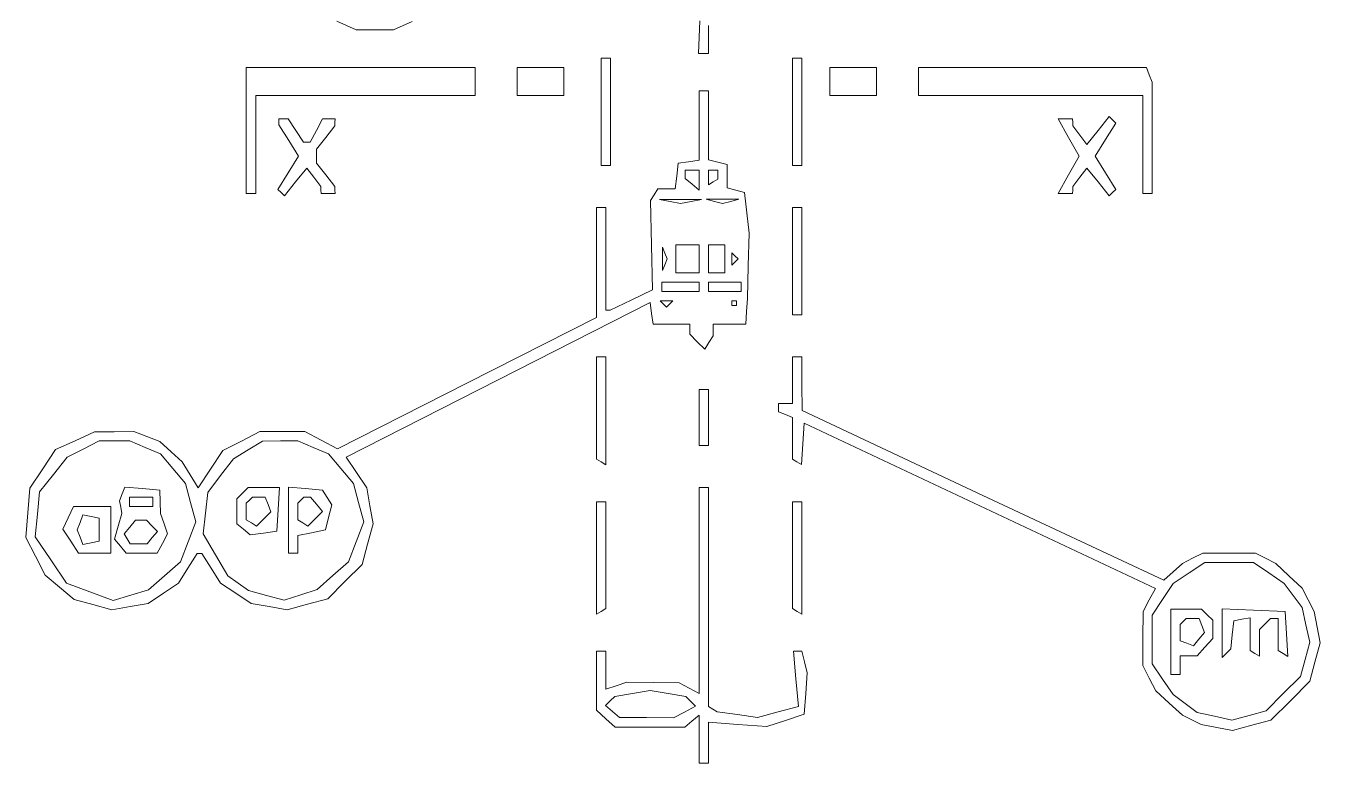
# Paper-space layout 'AN-06-DGE-026' of a CAD drawing. Header units: metres, sheet in millimetres. Extents: x 12 to 193, y 4 to 291.
# Drawn here: x 73.83 to 108.52, y 199.68 to 219.44 of the extents above; entities that cross this region are included whole.
import ezdxf

# ---------------------------------------------------------------- set-up
doc = ezdxf.new("R2010")
doc.units = ezdxf.units.M
doc.layers.add('DGE_CONTORNOS', color=7, linetype='Continuous', lineweight=0)
doc.layers.add('DGE_DATOS', color=7, linetype='Continuous', lineweight=0)

# ---------------------------------------------------------------- blocks, each defined once
blk = doc.blocks.new('LP_REF_DGE_MT_026')
at = {"layer": 'DGE_CONTORNOS'}
for points in [[(82.159, 219.571), (82.676, 219.336), (83.177, 219.336), (83.678, 219.336), (84.183, 219.566)], [(91.896, 219.581), (91.854, 218.705), (91.99, 218.705), (92.125, 218.705), (92.125, 219.456)]]:
    blk.add_lwpolyline(points, dxfattribs=at)
for points in [[(89.247, 217.14), (89.247, 215.701), (89.372, 215.701), (89.497, 215.701), (89.497, 217.14), (89.497, 218.58), (89.372, 218.58), (89.247, 218.58)], [(94.378, 217.14), (94.378, 215.701), (94.503, 215.701), (94.628, 215.701), (94.628, 217.14), (94.628, 218.58), (94.503, 218.58), (94.378, 218.58)], [(79.735, 216.64), (79.735, 214.95), (79.861, 214.95), (79.986, 214.95), (79.986, 216.264), (79.986, 217.578), (82.927, 217.578), (85.868, 217.578), (85.868, 217.954), (85.868, 218.329), (82.802, 218.329), (79.735, 218.329)], [(86.994, 217.954), (86.994, 217.578), (87.62, 217.578), (88.246, 217.578), (88.246, 217.954), (88.246, 218.329), (87.62, 218.329), (86.994, 218.329)], [(95.379, 217.954), (95.379, 217.578), (96.005, 217.578), (96.631, 217.578), (96.631, 217.954), (96.631, 218.329), (96.005, 218.329), (95.379, 218.329)], [(97.757, 217.954), (97.757, 217.578), (100.761, 217.578), (103.764, 217.578), (103.764, 216.264), (103.764, 214.95), (103.889, 214.95), (104.014, 214.95), (104.014, 216.442), (104.014, 217.933), (103.939, 218.131), (103.863, 218.329), (100.81, 218.329), (97.757, 218.329)], [(91.875, 216.774), (91.875, 215.844), (91.593, 215.804), (91.312, 215.764), (91.272, 215.42), (91.233, 215.075), (90.998, 215.075), (90.763, 215.075), (90.666, 214.919), (90.57, 214.763), (90.595, 213.567), (90.621, 212.371), (90.056, 212.096), (89.49, 211.821), (89.431, 211.821), (89.372, 211.821), (89.372, 213.198), (89.372, 214.575), (89.247, 214.575), (89.122, 214.575), (89.122, 213.103), (89.122, 211.631), (85.649, 209.869), (82.176, 208.107), (81.738, 208.337), (81.3, 208.567), (80.7, 208.567), (80.101, 208.567), (79.605, 208.315), (79.11, 208.062), (78.778, 207.561), (78.447, 207.06), (78.232, 207.407), (78.017, 207.754), (77.718, 208.027), (77.42, 208.3), (77.068, 208.434), (76.716, 208.567), (76.192, 208.565), (75.668, 208.562), (75.144, 208.324), (74.621, 208.086), (74.278, 207.569), (73.935, 207.051), (73.881, 206.392), (73.826, 205.733), (74.084, 205.226), (74.343, 204.719), (74.73, 204.394), (75.116, 204.069), (75.625, 203.931), (76.134, 203.794), (76.618, 203.876), (77.101, 203.958), (77.511, 204.234), (77.921, 204.509), (78.171, 204.907), (78.421, 205.304), (78.484, 205.304), (78.546, 205.304), (78.797, 204.907), (79.047, 204.509), (79.457, 204.234), (79.866, 203.958), (80.35, 203.876), (80.834, 203.794), (81.375, 203.94), (81.916, 204.086), (82.378, 204.548), (82.84, 205.01), (82.986, 205.551), (83.132, 206.093), (83.05, 206.576), (82.968, 207.06), (82.69, 207.469), (82.413, 207.879), (86.487, 209.954), (90.561, 212.029), (90.6, 211.737), (90.64, 211.446), (91.132, 211.446), (91.625, 211.446), (91.625, 211.312), (91.625, 211.178), (91.824, 210.979), (92.023, 210.78), (92.135, 210.956), (92.247, 211.133), (92.248, 211.29), (92.25, 211.446), (92.688, 211.446), (93.126, 211.446), (93.146, 211.79), (93.166, 212.134), (93.189, 213.01), (93.213, 213.886), (93.153, 214.434), (93.093, 214.982), (92.86, 215.043), (92.626, 215.105), (92.626, 215.415), (92.626, 215.725), (92.376, 215.79), (92.125, 215.856), (92.125, 216.78), (92.125, 217.704), (92, 217.704), (91.875, 217.704)], [(80.611, 216.874), (80.611, 216.795), (80.872, 216.373), (81.132, 215.951), (80.858, 215.507), (80.583, 215.062), (80.671, 214.975), (80.759, 214.888), (81.057, 215.261), (81.355, 215.634), (81.542, 215.386), (81.73, 215.138), (81.734, 215.044), (81.738, 214.95), (81.926, 214.95), (82.113, 214.95), (82.11, 215.044), (82.108, 215.138), (81.863, 215.451), (81.618, 215.764), (81.618, 215.951), (81.618, 216.139), (81.863, 216.452), (82.108, 216.765), (82.11, 216.859), (82.113, 216.953), (81.947, 216.953), (81.78, 216.953), (81.613, 216.64), (81.445, 216.327), (81.356, 216.327), (81.266, 216.327), (81.061, 216.64), (80.856, 216.953), (80.734, 216.953), (80.611, 216.953)], [(101.777, 216.452), (102.058, 215.951), (101.777, 215.451), (101.495, 214.95), (101.691, 214.95), (101.887, 214.95), (101.891, 215.044), (101.895, 215.138), (102.082, 215.386), (102.27, 215.634), (102.568, 215.261), (102.866, 214.888), (102.954, 214.975), (103.042, 215.062), (102.767, 215.507), (102.492, 215.951), (102.767, 216.396), (103.042, 216.841), (102.954, 216.928), (102.866, 217.015), (102.568, 216.642), (102.27, 216.269), (102.082, 216.517), (101.895, 216.765), (101.891, 216.859), (101.887, 216.953), (101.691, 216.953), (101.495, 216.953)], [(91.875, 215.31), (91.875, 215.045), (91.687, 215.201), (91.499, 215.356), (91.499, 215.466), (91.499, 215.576), (91.687, 215.576), (91.875, 215.576)], [(92.376, 215.458), (92.376, 215.34), (92.25, 215.263), (92.125, 215.186), (92.125, 215.381), (92.125, 215.576), (92.25, 215.576), (92.376, 215.576)], [(91.656, 214.737), (91.374, 214.683), (91.093, 214.737), (90.811, 214.791), (91.374, 214.791), (91.938, 214.791)], [(92.72, 214.739), (92.501, 214.682), (92.282, 214.739), (92.063, 214.796), (92.501, 214.796), (92.939, 214.796)], [(94.378, 213.136), (94.378, 211.696), (94.503, 211.696), (94.628, 211.696), (94.628, 213.136), (94.628, 214.575), (94.503, 214.575), (94.378, 214.575)], [(90.957, 213.042), (90.893, 212.885), (90.893, 213.198), (90.893, 213.511), (90.957, 213.355), (91.02, 213.198)], [(91.875, 213.198), (91.875, 212.823), (91.562, 212.823), (91.249, 212.823), (91.249, 213.198), (91.249, 213.574), (91.562, 213.574), (91.875, 213.574)], [(92.563, 213.198), (92.563, 212.823), (92.344, 212.823), (92.125, 212.823), (92.125, 213.198), (92.125, 213.574), (92.344, 213.574), (92.563, 213.574)], [(92.834, 213.115), (92.751, 213.031), (92.751, 213.198), (92.751, 213.365), (92.834, 213.282), (92.918, 213.198)], [(91.875, 212.447), (91.875, 212.322), (91.374, 212.322), (90.874, 212.322), (90.874, 212.447), (90.874, 212.572), (91.374, 212.572), (91.875, 212.572)], [(93.001, 212.447), (93.001, 212.322), (92.563, 212.322), (92.125, 212.322), (92.125, 212.447), (92.125, 212.572), (92.563, 212.572), (93.001, 212.572)], [(91.082, 211.988), (90.999, 211.905), (90.915, 211.988), (90.832, 212.072), (90.999, 212.072), (91.166, 212.072)], [(92.876, 212.009), (92.876, 211.947), (92.814, 211.947), (92.751, 211.947), (92.751, 212.009), (92.751, 212.072), (92.814, 212.072), (92.876, 212.072)], [(89.122, 209.201), (89.122, 207.831), (89.247, 207.754), (89.372, 207.677), (89.372, 209.123), (89.372, 210.57), (89.247, 210.57), (89.122, 210.57)], [(94.378, 209.944), (94.378, 209.318), (94.19, 209.318), (94.002, 209.318), (94.002, 209.207), (94.002, 209.095), (94.19, 209.023), (94.378, 208.951), (94.378, 208.391), (94.378, 207.831), (94.496, 207.758), (94.614, 207.685), (94.653, 208.241), (94.691, 208.797), (99.401, 206.579), (104.112, 204.361), (103.942, 204.055), (103.773, 203.749), (103.769, 203.023), (103.764, 202.297), (103.941, 201.959), (104.117, 201.621), (104.473, 201.293), (104.828, 200.964), (105.078, 200.841), (105.329, 200.718), (105.752, 200.638), (106.176, 200.557), (106.689, 200.695), (107.201, 200.833), (107.723, 201.355), (108.244, 201.876), (108.382, 202.389), (108.52, 202.902), (108.44, 203.325), (108.359, 203.749), (108.2, 204.062), (108.042, 204.375), (107.686, 204.704), (107.331, 205.033), (107.058, 205.173), (106.784, 205.313), (106.079, 205.313), (105.375, 205.313), (105.101, 205.173), (104.828, 205.032), (104.578, 204.808), (104.327, 204.583), (99.48, 206.857), (94.633, 209.131), (94.631, 209.85), (94.628, 210.57), (94.503, 210.57), (94.378, 210.57)], [(91.875, 208.943), (91.875, 208.192), (92, 208.192), (92.125, 208.192), (92.125, 208.943), (92.125, 209.694), (92, 209.694), (91.875, 209.694)], [(77.023, 208.146), (77.432, 207.976), (77.767, 207.578), (78.102, 207.179), (78.24, 206.666), (78.378, 206.152), (78.173, 205.613), (77.967, 205.075), (77.539, 204.699), (77.111, 204.324), (76.64, 204.183), (76.169, 204.042), (75.543, 204.274), (74.917, 204.506), (74.498, 205.129), (74.079, 205.752), (74.136, 206.351), (74.193, 206.95), (74.564, 207.415), (74.935, 207.879), (75.364, 208.098), (75.793, 208.317), (76.204, 208.317), (76.615, 208.317)], [(81.529, 208.146), (81.937, 207.976), (82.272, 207.578), (82.607, 207.179), (82.746, 206.666), (82.884, 206.152), (82.678, 205.613), (82.472, 205.075), (82.053, 204.707), (81.634, 204.339), (81.194, 204.193), (80.753, 204.048), (80.275, 204.177), (79.798, 204.306), (79.518, 204.503), (79.239, 204.699), (78.908, 205.263), (78.578, 205.827), (78.641, 206.383), (78.703, 206.939), (79.046, 207.388), (79.389, 207.838), (79.781, 208.077), (80.173, 208.316), (80.647, 208.317), (81.12, 208.317)], [(76.409, 206.898), (76.339, 206.716), (76.368, 206.547), (76.397, 206.377), (76.3, 206.031), (76.203, 205.686), (76.358, 205.5), (76.512, 205.313), (76.93, 205.313), (77.349, 205.313), (77.485, 205.569), (77.622, 205.824), (77.531, 206.1), (77.439, 206.377), (77.43, 206.69), (77.42, 207.003), (76.95, 207.042), (76.479, 207.081)], [(77.232, 206.69), (77.232, 206.565), (76.92, 206.565), (76.607, 206.565), (76.607, 206.69), (76.607, 206.815), (76.92, 206.815), (77.232, 206.815)], [(79.635, 206.915), (79.485, 206.765), (79.485, 206.43), (79.485, 206.095), (79.661, 205.949), (79.838, 205.802), (80.193, 205.849), (80.549, 205.897), (80.587, 206.481), (80.625, 207.066), (80.205, 207.066), (79.785, 207.066)], [(80.32, 206.618), (80.395, 206.42), (80.203, 206.228), (80.01, 206.035), (79.873, 206.12), (79.735, 206.204), (79.735, 206.426), (79.735, 206.648), (79.819, 206.732), (79.902, 206.815), (80.073, 206.815), (80.244, 206.815)], [(80.862, 206.197), (80.862, 205.313), (80.987, 205.313), (81.112, 205.313), (81.112, 205.548), (81.112, 205.783), (81.484, 205.857), (81.856, 205.932), (81.941, 206.268), (82.025, 206.604), (81.9, 206.803), (81.775, 207.003), (81.318, 207.042), (80.862, 207.081)], [(81.618, 206.621), (81.779, 206.427), (81.583, 206.231), (81.386, 206.035), (81.249, 206.12), (81.112, 206.204), (81.112, 206.426), (81.112, 206.648), (81.195, 206.732), (81.279, 206.815), (81.368, 206.815), (81.457, 206.815)], [(91.875, 204.308), (91.875, 201.55), (91.608, 201.693), (91.341, 201.836), (90.638, 201.842), (89.935, 201.848), (89.654, 201.757), (89.372, 201.667), (89.372, 202.176), (89.372, 202.685), (89.247, 202.685), (89.122, 202.685), (89.122, 201.891), (89.122, 201.097), (89.374, 200.869), (89.625, 200.641), (90.556, 200.641), (91.486, 200.641), (91.681, 200.802), (91.875, 200.964), (91.875, 200.323), (91.875, 199.682), (92, 199.682), (92.125, 199.682), (92.125, 200.23), (92.125, 200.779), (92.907, 200.72), (93.69, 200.661), (94.19, 200.828), (94.691, 200.996), (94.73, 201.549), (94.77, 202.102), (94.697, 202.394), (94.623, 202.685), (94.513, 202.685), (94.402, 202.685), (94.469, 201.944), (94.536, 201.202), (93.989, 201.055), (93.442, 200.907), (92.898, 200.982), (92.355, 201.056), (92.24, 201.127), (92.125, 201.198), (92.125, 204.132), (92.125, 207.066), (92, 207.066), (91.875, 207.066)], [(74.959, 206.257), (74.819, 205.949), (75.027, 205.631), (75.236, 205.313), (75.671, 205.313), (76.106, 205.313), (76.106, 205.939), (76.106, 206.565), (75.603, 206.565), (75.099, 206.565)], [(89.122, 205.181), (89.122, 203.672), (89.247, 203.749), (89.372, 203.826), (89.372, 205.258), (89.372, 206.69), (89.247, 206.69), (89.122, 206.69)], [(94.378, 205.258), (94.378, 203.826), (94.503, 203.749), (94.628, 203.672), (94.628, 205.181), (94.628, 206.69), (94.503, 206.69), (94.378, 206.69)], [(75.793, 205.939), (75.793, 205.63), (75.574, 205.588), (75.354, 205.545), (75.279, 205.742), (75.203, 205.939), (75.279, 206.136), (75.354, 206.333), (75.574, 206.291), (75.793, 206.249)], [(77.204, 206.042), (77.352, 205.895), (77.214, 205.729), (77.077, 205.564), (76.849, 205.564), (76.621, 205.564), (76.541, 205.694), (76.46, 205.825), (76.611, 206.007), (76.762, 206.19), (76.91, 206.19), (77.057, 206.19)], [(107.144, 204.782), (107.558, 204.5), (107.797, 204.177), (108.036, 203.855), (108.141, 203.389), (108.246, 202.923), (108.119, 202.463), (107.992, 202.003), (107.533, 201.544), (107.075, 201.086), (106.615, 200.959), (106.154, 200.832), (105.689, 200.937), (105.223, 201.042), (104.9, 201.28), (104.578, 201.519), (104.296, 201.933), (104.014, 202.347), (104.014, 202.998), (104.014, 203.649), (104.299, 204.072), (104.584, 204.494), (105.006, 204.779), (105.428, 205.063), (106.079, 205.063), (106.731, 205.063)], [(104.515, 202.936), (104.515, 202.059), (104.64, 202.059), (104.765, 202.059), (104.765, 202.31), (104.765, 202.56), (104.996, 202.56), (105.227, 202.56), (105.434, 202.789), (105.641, 203.018), (105.641, 203.265), (105.641, 203.511), (105.491, 203.661), (105.341, 203.812), (104.928, 203.812), (104.515, 203.812)], [(105.892, 203.161), (105.892, 202.51), (106.007, 202.629), (106.123, 202.748), (106.164, 203.122), (106.205, 203.497), (106.424, 203.538), (106.643, 203.58), (106.643, 203.14), (106.643, 202.7), (106.768, 202.623), (106.893, 202.545), (106.893, 202.903), (106.893, 203.261), (107.043, 203.411), (107.193, 203.561), (107.293, 203.561), (107.394, 203.561), (107.394, 203.131), (107.394, 202.7), (107.526, 202.618), (107.659, 202.536), (107.62, 203.143), (107.581, 203.749), (106.736, 203.781), (105.892, 203.813)], [(105.346, 203.372), (105.419, 203.183), (105.271, 203.004), (105.123, 202.825), (104.944, 202.894), (104.765, 202.962), (104.765, 203.178), (104.765, 203.394), (104.849, 203.478), (104.932, 203.561), (105.103, 203.561), (105.274, 203.561)], [(91.648, 201.335), (91.777, 201.207), (91.484, 201.05), (91.191, 200.893), (90.467, 200.9), (89.742, 200.907), (89.552, 201.065), (89.361, 201.223), (89.485, 201.347), (89.61, 201.471), (90.085, 201.552), (90.561, 201.632), (91.04, 201.548), (91.52, 201.464)]]:
    blk.add_lwpolyline(points, close=True, dxfattribs=at)

psp = doc.layouts.new('AN-06-DGE-026')

# ---------------------------------------------------------------- block references
at = {"layer": 'DGE_DATOS'}
psp.add_blockref('LP_REF_DGE_MT_026', (0, 0), dxfattribs=at)

doc.saveas('drawing.dxf')
